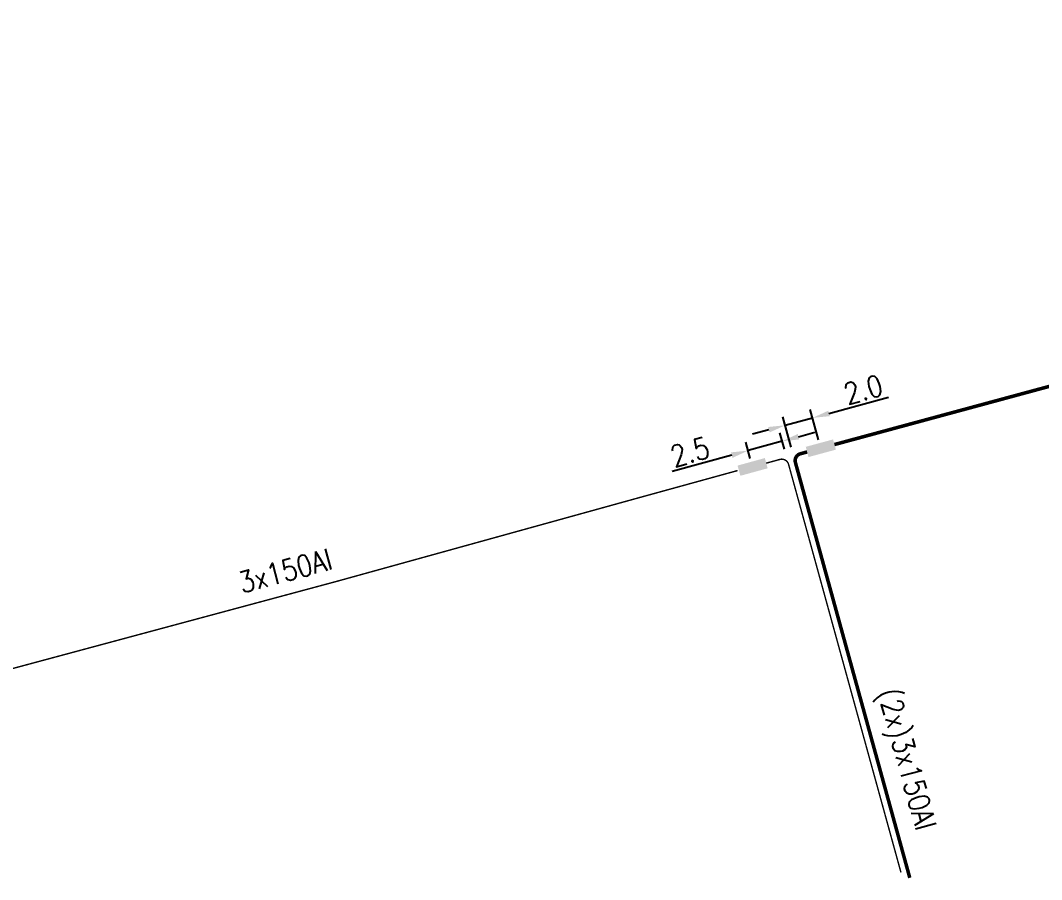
# Model space of a CAD drawing. Header units: millimetres. Extents: x 164000 to 164746, y 152000 to 152990.
# Drawn here: x 164357.1 to 164429.3, y 152700.4 to 152761.1 of the extents above; entities that cross this region are included whole.
import ezdxf
from ezdxf.enums import TextEntityAlignment as Align

# ---------------------------------------------------------------- set-up
doc = ezdxf.new("R2010")
doc.units = ezdxf.units.MM
doc.header["$PDMODE"] = 34
doc.layers.get('0').update_dxf_attribs({"linetype": 'CONTINUOUS'})
doc.layers.get('Defpoints').update_dxf_attribs({"linetype": 'CONTINUOUS'})
doc.layers.add('M_120', color=5, linetype='M_ST_13')
doc.layers.add('M_300', color=7, linetype='CONTINUOUS')
doc.styles.get("Standard").update_dxf_attribs({"font": 'romans.shx', "width": 0.85})
doc.linetypes.add('M_ST_13', pattern='A,5,-0.3,["oo",Standard,S=1.5,R=0,X=0,Y=-0.5],-3', length=8.3)
doc.dimstyles.get("Standard").update_dxf_attribs({"dimtxt": 1.5, "dimasz": 1.2, "dimexe": 0.625, "dimexo": 0.625, "dimgap": 0.25, "dimtad": 1, "dimdec": 1, "dimzin": 0, "dimdsep": 46, "dimtxsty": 'Standard', "dimcen": -0.5, "dimadec": 0, "dimazin": 0, "dimtfac": 1, "dimtdec": 1, "dimtmove": 0, "dimatfit": 3, "dimfxl": 0, "dimtolj": 1, "dimtzin": 0, "dimarcsym": 0})

# ---------------------------------------------------------------- blocks, each defined once
blk = doc.blocks.new('*D98')
at = {"layer": 'Defpoints', "color": 0, "linetype": 'Continuous', "transparency": 16777216}
for p in [(164410.955, 152731.367), (164411.273, 152730.213), (164408.863, 152729.549)]:
    blk.add_point(p, dxfattribs=at)
at = {"layer": 'M_300', "color": 0, "linetype": 'Continuous', "lineweight": -2, "transparency": 16777216}
for p, q in [((164411.107, 152730.815), (164410.789, 152731.97)), ((164412.112, 152731.686), (164413.269, 152732.005)), ((164408.697, 152730.152), (164408.379, 152731.306)), ((164410.955, 152731.367), (164408.545, 152730.704)), ((164407.388, 152730.385), (164403.173, 152729.225))]:
    blk.add_line(p, q, dxfattribs=at)
at = {"layer": 'M_300', "color": 0, "linetype": 'Continuous', "transparency": 16777216}
for points in [[(164412.059, 152731.879), (164412.165, 152731.493), (164410.955, 152731.367)], [(164407.335, 152730.578), (164407.441, 152730.192), (164408.545, 152730.704)]]:
    blk.add_solid(points, dxfattribs=at)
at = {"layer": 'M_300', "color": 0, "linetype": 'Continuous', "transparency": 16777216, "insert": (164404.437, 152730.61), "char_height": 1.5, "attachment_point": 5, "rotation": 15.39453}
blk.add_mtext('\\A1;2.5', dxfattribs=at)
blk = doc.blocks.new('*D99')
at = {"layer": 'Defpoints', "color": 0, "linetype": 'Continuous', "transparency": 16777216}
for p in [(164411.173, 152732.495), (164411.755, 152730.348), (164413.685, 152730.871)]:
    blk.add_point(p, dxfattribs=at)
at = {"layer": 'M_300', "color": 0, "linetype": 'Continuous', "lineweight": -2, "transparency": 16777216}
for p, q in [((164414.262, 152733.331), (164418.481, 152734.474)), ((164413.522, 152731.474), (164412.94, 152733.621)), ((164411.591, 152730.951), (164411.01, 152733.098)), ((164411.173, 152732.495), (164413.104, 152733.017)), ((164410.015, 152732.181), (164408.857, 152731.867))]:
    blk.add_line(p, q, dxfattribs=at)
at = {"layer": 'M_300', "color": 0, "linetype": 'Continuous', "transparency": 16777216}
for points in [[(164414.21, 152733.524), (164414.314, 152733.138), (164413.104, 152733.017)], [(164409.963, 152732.374), (164410.067, 152731.988), (164411.173, 152732.495)]]:
    blk.add_solid(points, dxfattribs=at)
at = {"layer": 'M_300', "color": 0, "linetype": 'Continuous', "transparency": 16777216, "insert": (164416.689, 152735.025), "char_height": 1.5, "attachment_point": 5, "rotation": 15.15499}
blk.add_mtext('\\A1;2.0', dxfattribs=at)
blk = doc.blocks.new('M_300_03')
at = {"color": 0, "linetype": 'Continuous'}
blk.add_solid([(-1, 0.375), (-1, -0.375), (1, 0.375), (1, -0.375)], dxfattribs=at)
at = {"color": 0, "linetype": 'Continuous', "width": 0.75, "flags": 3}
for tag, p in [('DEF_LEG', (0, -5)), ('DEF_COUP', (0, -7.5)), ('DEF_TYPE', (0, -10))]:
    blk.add_attdef(tag, text='', height=1.2, dxfattribs=at).set_placement(p, align=Align.MIDDLE)

msp = doc.modelspace()

# ---------------------------------------------------------------- linework, layer by layer
at = {"layer": 'M_120', "flags": 128}
for points, const_width in [([(164566.671, 152758.455), (164554.13, 152754.881), (164548.715, 152753.338, -0.086908), (164548.544, 152753.32), (164545.234, 152753.55), (164523.617, 152760.958, 0.215003), (164523.332, 152760.969), (164507.663, 152756.971), (164472.642, 152747.027), (164443.114, 152738.841), (164414.65, 152731.132)], 0.25), ([(164412.72, 152730.609), (164412.239, 152730.479, 0.415441), (164411.888, 152729.864), (164419.974, 152700.498)], 0.25), ([(164419.35, 152700.879), (164411.406, 152729.731, 0.414211), (164410.791, 152730.08), (164409.827, 152729.815)], 0.1)]:
    msp.add_lwpolyline(points, format="xyb", dxfattribs=dict(at, const_width=const_width))
at = {"layer": 'M_120', "ltscale": 0.5, "const_width": 0.1, "flags": 128}
msp.add_lwpolyline([(164407.799, 152729.292), (164400.851, 152727.379), (164379.394, 152721.44), (164356.109, 152715.176), (164341.368, 152711.112), (164333.018, 152709.068), (164331.092, 152708.966), (164329.535, 152709.027), (164327.671, 152709.293), (164326.871, 152709.597), (164323.849, 152712.741), (164322.107, 152716.636), (164320.897, 152720.385), (164320.408, 152723.831), (164319.789, 152735.474), (164319.58, 152742.399), (164319.576, 152747.133), (164319.889, 152752.285), (164320.218, 152757.7, 0.407146), (164319.762, 152758.228), (164307.885, 152759.242, 0.414213), (164307.885, 152759.242), (164307.885, 152759.242), (164307.637, 152756.224), (164306.94, 152756.283)], format="xyb", dxfattribs=at)

# ---------------------------------------------------------------- block references
at = {"layer": 'M_300'}
for p, rotation in [((164413.685, 152730.871), 15.15499226620012), ((164408.863, 152729.549), 15.39453124844296)]:
    msp.add_blockref('M_300_03', p, dxfattribs=dict(at, rotation=rotation))

# ---------------------------------------------------------------- texts
at = {"layer": 'M_120', "linetype": 'Continuous', "width": 0.85}
for s, rotation, p in [('3x150Al', 15.22806, (164375.821, 152722.204)), ('(2x)3x150Al', 285.39509, (164419.696, 152708.847))]:
    msp.add_text(s, height=1.5, rotation=rotation, dxfattribs=at).set_placement(p, align=Align.MIDDLE)

# ---------------------------------------------------------------- dimensions: what is measured, and where the dimension line sits
at = {"layer": 'M_300', "linetype": 'Continuous'}
for base, p1, p2, angle, picture, middle in [((164411.173, 152732.495), (164413.685, 152730.871), (164411.755, 152730.348), 15.15499, '*D99', (164416.951, 152734.059)), ((164410.955, 152731.367), (164408.863, 152729.549), (164411.273, 152730.213), 195.39453, '*D98', (164404.702, 152729.646))]:
    dim = msp.add_linear_dim(base=base, p1=p1, p2=p2, angle=angle, dimstyle='Standard', dxfattribs=at)
    dim.commit()
    dim.dimension.update_dxf_attribs({"geometry": picture, "text_midpoint": middle, "dimtype": 160})

doc.saveas('drawing.dxf')
